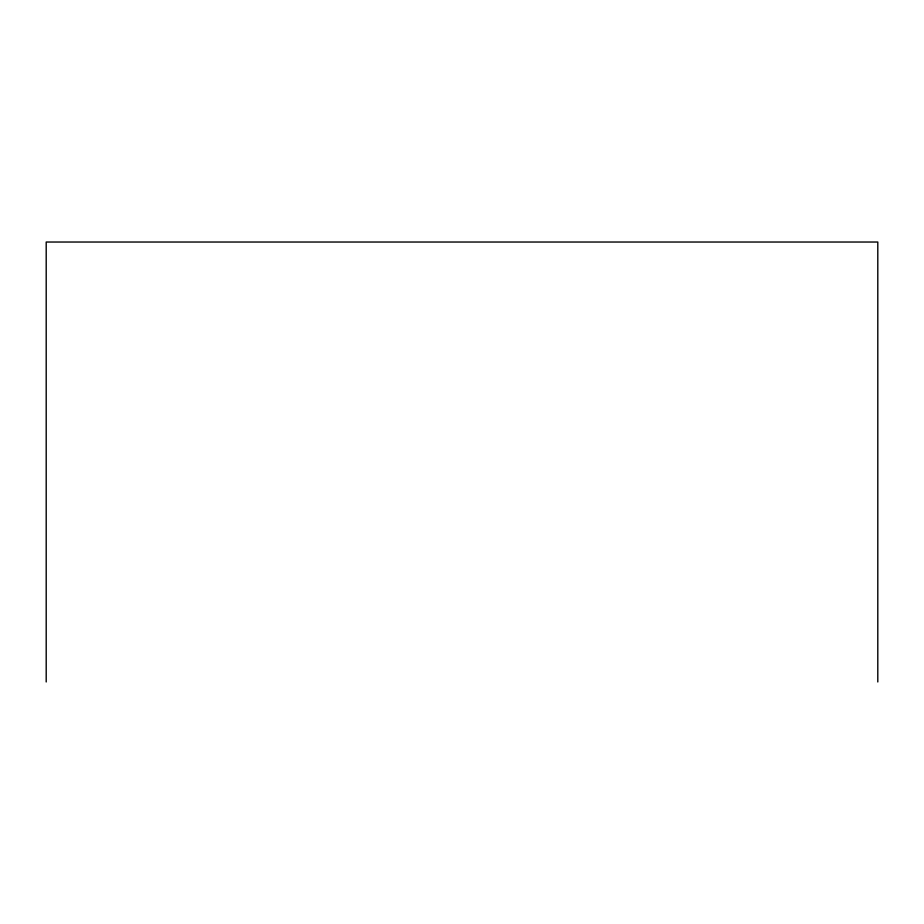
<?xml version="1.0" encoding="UTF-8"?>
<svg xmlns="http://www.w3.org/2000/svg" width="924" height="924" viewBox="0 0 924 924"><rect width="100%" height="100%" fill="white"/><g stroke="black" fill="none" stroke-linecap="round" stroke-linejoin="round"><path stroke-width="1.39" d="M877.8 681.97L877.8 242.03L46.2 242.03L46.2 681.97"/></g></svg>
